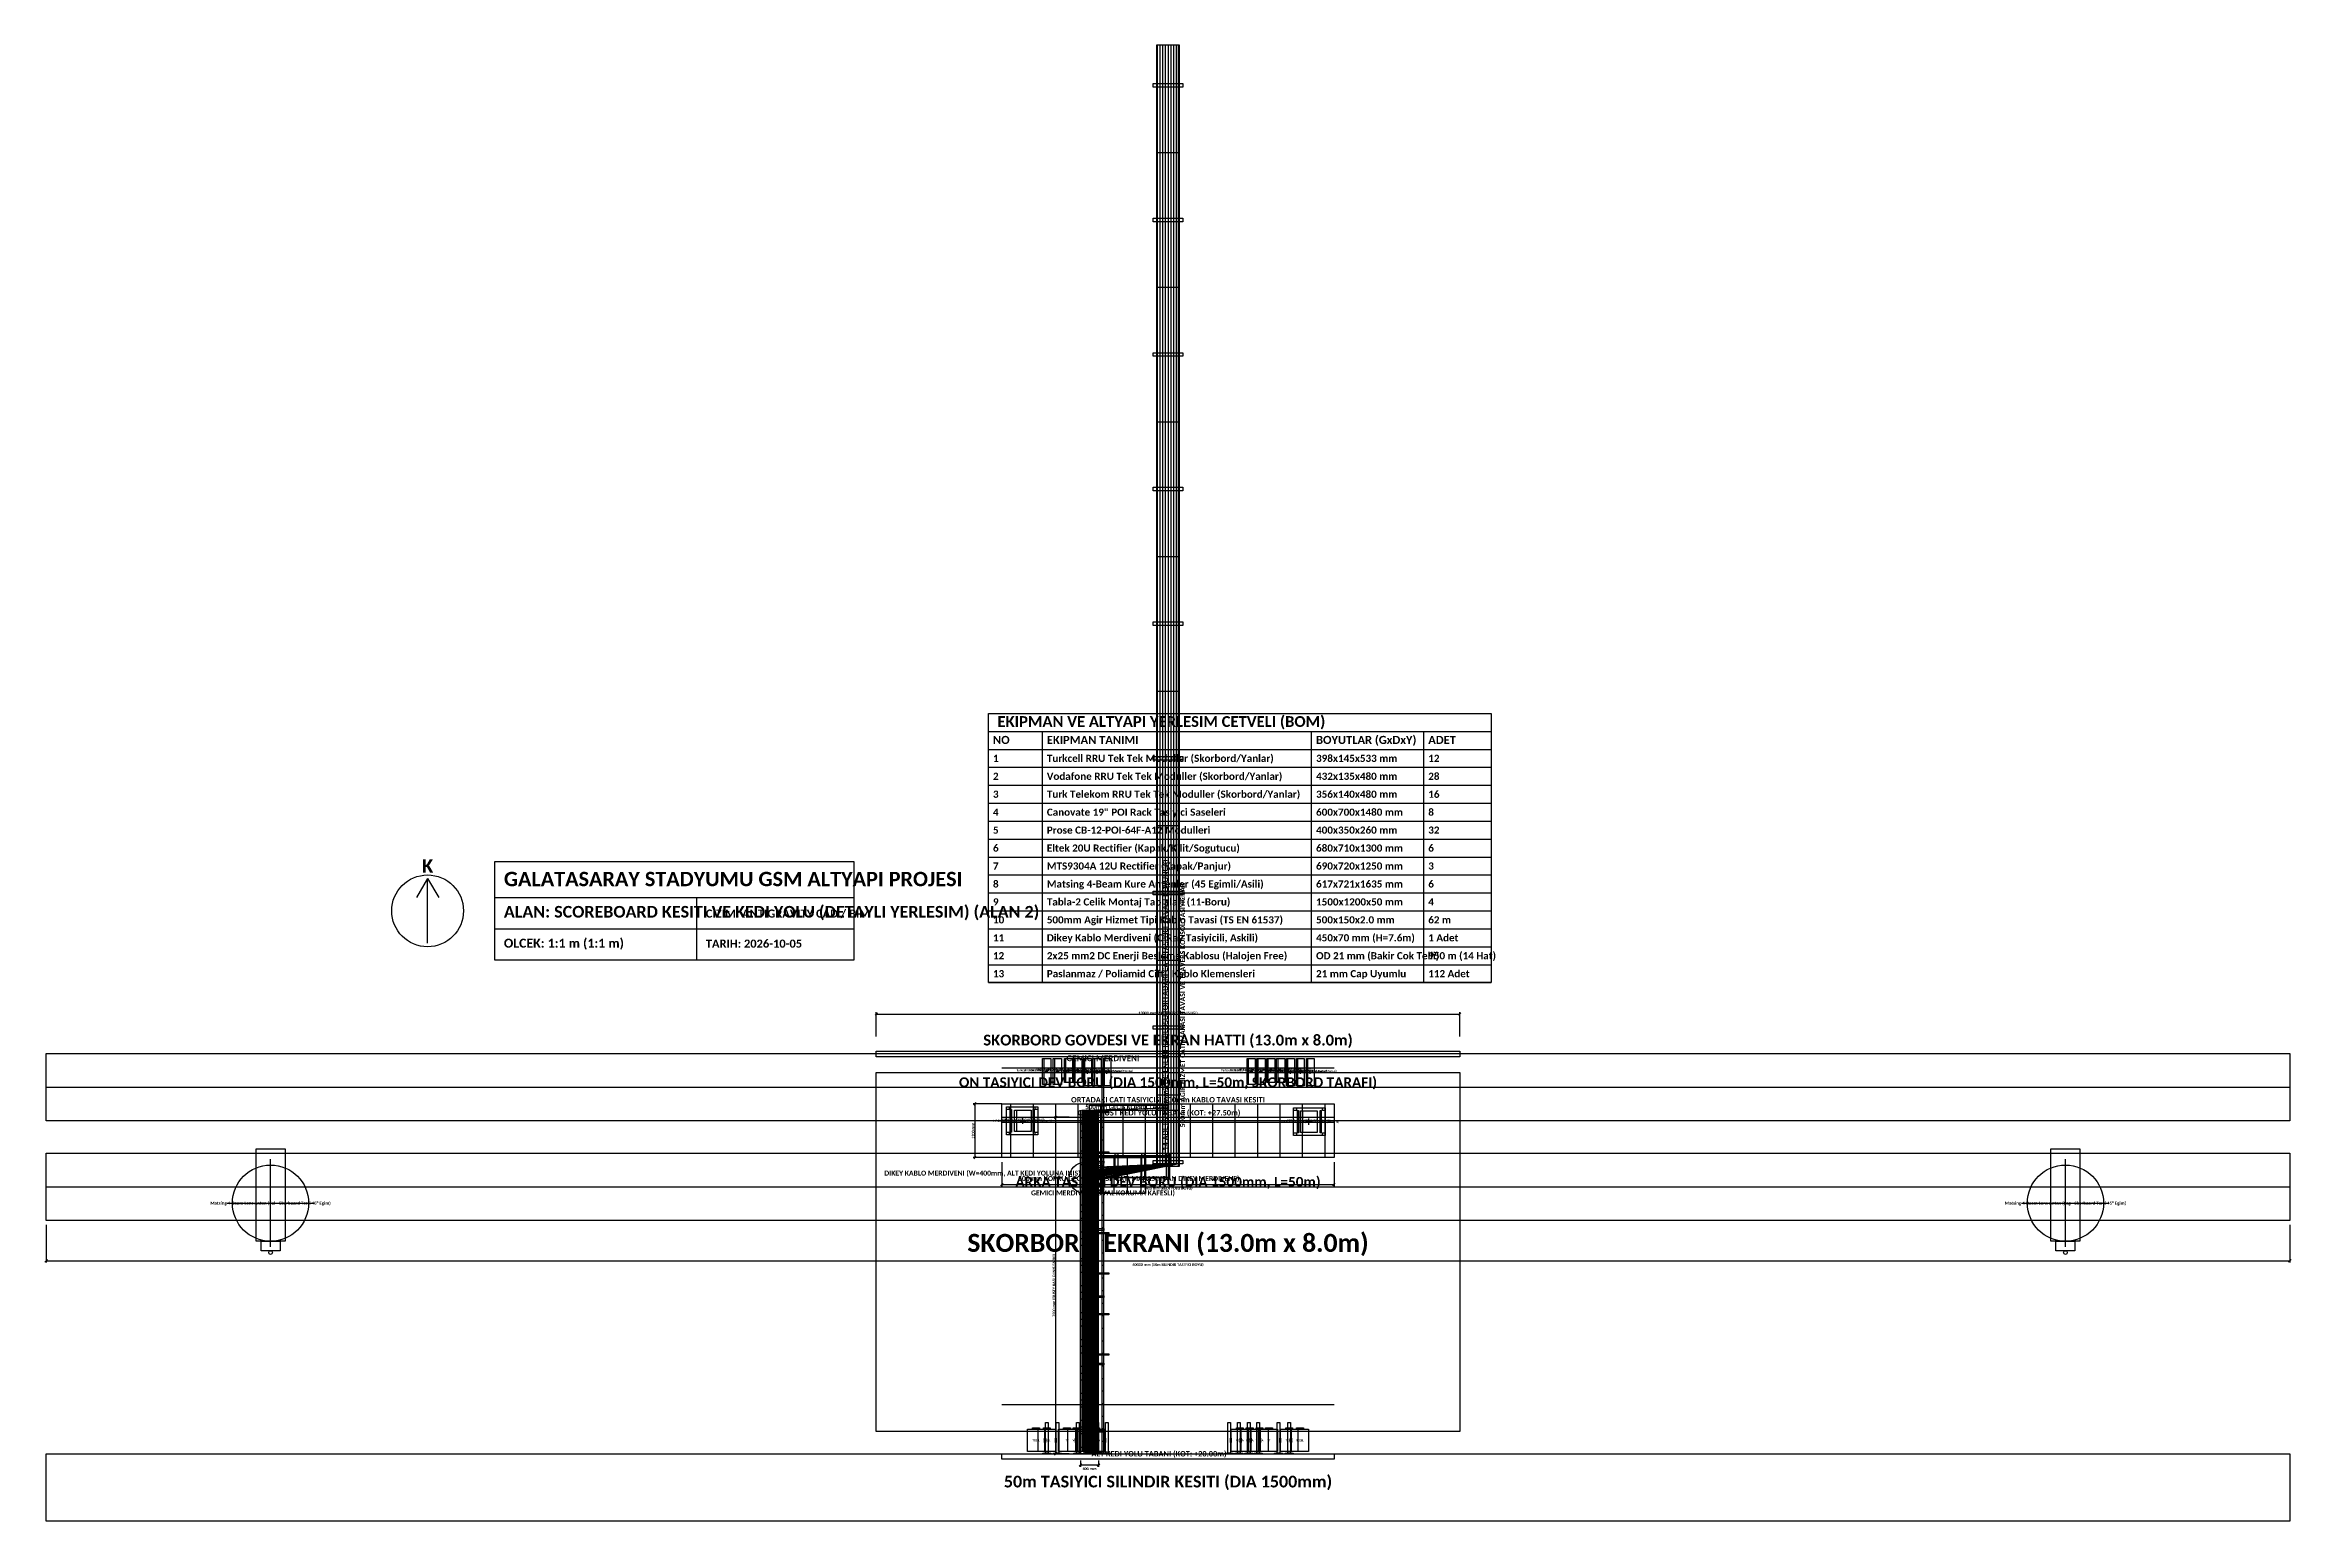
# Model space of a CAD drawing. Header units: metres. Extents: x -25 to 25, y -60.4 to 24.9.
# Drawn here: x -25 to 25, y -8 to 24.9 of the extents above; entities that cross this region are included whole.
import ezdxf
from ezdxf.enums import TextEntityAlignment as Align

# ---------------------------------------------------------------- set-up
doc = ezdxf.new("R2010")
doc.units = ezdxf.units.M
for name, color, linetype in [('CELIK_KIRIS_KOLON', 9, 'CONTINUOUS'), ('DIKEY_KABLO_MERDIVENI', 4, 'CONTINUOUS'), ('EKP_ANTEN_TASIYICI_KOL', 141, 'CONTINUOUS'), ('EKP_MATSING_ANTEN', 2, 'CONTINUOUS'), ('EKP_POI_MODULLERI', 40, 'CONTINUOUS'), ('EKP_POI_TASIYICI_SASE', 30, 'CONTINUOUS'), ('EKP_TURK_TELEKOM_RRU', 4, 'CONTINUOUS'), ('EKP_TURKCELL_RRU', 5, 'CONTINUOUS'), ('EKP_VODAFONE_RRU', 1, 'CONTINUOUS'), ('GEMICI_MERDIVENI', 2, 'CONTINUOUS'), ('KABLO_KLEMENS', 1, 'CONTINUOUS'), ('KBL_ENERJI_2X25', 5, 'CONTINUOUS'), ('KORKULUK_KAPI', 4, 'CONTINUOUS'), ('METIN_BILGI', 7, 'CONTINUOUS'), ('MONTAJ_BORULARI', 2, 'CONTINUOUS'), ('OLCULER', 1, 'CONTINUOUS'), ('TAVA_KONSOL', 9, 'CONTINUOUS'), ('TAVA_PROFILI', 6, 'CONTINUOUS'), ('ZEMIN_PLATFORM', 8, 'CONTINUOUS')]:
    doc.layers.add(name, color=color, linetype=linetype)
doc.styles.get("Standard").update_dxf_attribs({"font": 'calibrib.ttf'})

msp = doc.modelspace()

# ---------------------------------------------------------------- linework, layer by layer
at = {"layer": 'CELIK_KIRIS_KOLON'}
for points in [[(-6.5, 2.35), (-6.5, 2.475), (6.5, 2.475), (6.5, 2.35)], [(-6.5, -6), (-6.5, 2), (6.5, 2), (6.5, -6)]]:
    msp.add_lwpolyline(points, close=True, dxfattribs=at)
at = {"layer": 'DIKEY_KABLO_MERDIVENI'}
for p, q in [((-1.95, -6.5), (-1.95, 1.15)), ((-1.55, -6.5), (-1.55, 1.15)), ((-1.95, 0.85), (-1.55, 0.85)), ((-1.95, 0.55), (-1.55, 0.55)), ((-1.95, 0.25), (-1.55, 0.25)), ((-1.95, -0.05), (-1.55, -0.05)), ((-1.95, -0.35), (-1.55, -0.35)), ((-1.78, -0.1), (-1.72, -0.1)), ((-1.78, -0.15), (-1.72, -0.15)), ((-1.78, -0.25), (-1.72, -0.25)), ((-1.78, -0.35), (-1.72, -0.35)), ((-1.78, -0.45), (-1.72, -0.45)), ((-1.78, -0.5), (-1.72, -0.5)), ((-1.95, -0.65), (-1.55, -0.65)), ((-1.95, -0.95), (-1.55, -0.95)), ((-1.95, -1.25), (-1.55, -1.25)), ((-1.95, -1.55), (-1.55, -1.55)), ((-1.95, -1.85), (-1.55, -1.85)), ((-1.95, -2.15), (-1.55, -2.15)), ((-1.95, -2.45), (-1.55, -2.45)), ((-1.95, -2.75), (-1.55, -2.75)), ((-1.95, -3.05), (-1.55, -3.05)), ((-1.95, -3.35), (-1.55, -3.35)), ((-1.95, -3.65), (-1.55, -3.65)), ((-1.95, -3.95), (-1.55, -3.95)), ((-1.95, -4.25), (-1.55, -4.25)), ((-1.95, -4.55), (-1.55, -4.55)), ((-1.95, -4.85), (-1.55, -4.85)), ((-1.95, -5.15), (-1.55, -5.15)), ((-1.95, -5.45), (-1.55, -5.45)), ((-1.95, -5.75), (-1.55, -5.75)), ((-1.95, -6.05), (-1.55, -6.05)), ((-1.95, -6.35), (-1.55, -6.35))]:
    msp.add_line(p, q, dxfattribs=at)
msp.add_lwpolyline([(-1.78, -0.5), (-1.78, -0.1), (-1.72, -0.1), (-1.72, -0.5)], close=True, dxfattribs=at)
at = {"layer": 'EKP_ANTEN_TASIYICI_KOL'}
for points in [[(-20.324, -1.763), (-20.324, 0.295), (-19.676, 0.295), (-19.676, -1.763)], [(19.676, -1.763), (19.676, 0.295), (20.324, 0.295), (20.324, -1.763)]]:
    msp.add_lwpolyline(points, close=True, dxfattribs=at)
at = {"layer": 'EKP_MATSING_ANTEN'}
for p, q in [((-20, -1.89), (-20, 0.063)), ((20, -1.89), (20, 0.063)), ((-20.977, -0.914), (-19.023, -0.914)), ((19.023, -0.914), (20.977, -0.914))]:
    msp.add_line(p, q, dxfattribs=at)
for points in [[(-20.212, -1.975), (-20.212, -1.763), (-19.788, -1.763), (-19.788, -1.975)], [(19.788, -1.975), (19.788, -1.763), (20.212, -1.763), (20.212, -1.975)]]:
    msp.add_lwpolyline(points, close=True, dxfattribs=at)
for centre, radius in [((-20, -0.914), 0.849), ((20, -0.914), 0.849), ((-20, -2.015), 0.04), ((20, -2.015), 0.04)]:
    msp.add_circle(centre, radius, dxfattribs=at)
at = {"layer": 'EKP_POI_MODULLERI'}
for p, q in [((-3.366, 0.68), (-3.366, 1.16)), ((-3.366, 0.68), (-3.366, 1.16)), ((-3.366, 0.68), (-3.366, 1.16)), ((-3.366, 0.68), (-3.366, 1.16)), ((3.006, 0.662), (3.006, 1.142)), ((3.006, 0.662), (3.006, 1.142)), ((3.006, 0.662), (3.006, 1.142)), ((3.006, 0.662), (3.006, 1.142)), ((-3.303, 0.92), (-3.168, 0.92)), ((-3.303, 0.92), (-3.168, 0.92)), ((-3.303, 0.92), (-3.168, 0.92)), ((-3.303, 0.92), (-3.168, 0.92)), ((-3.235, 0.852), (-3.235, 0.987)), ((-3.235, 0.852), (-3.235, 0.987)), ((-3.235, 0.852), (-3.235, 0.987)), ((-3.235, 0.852), (-3.235, 0.987)), ((3.07, 0.902), (3.205, 0.902)), ((3.07, 0.902), (3.205, 0.902)), ((3.07, 0.902), (3.205, 0.902)), ((3.07, 0.902), (3.205, 0.902)), ((3.138, 0.835), (3.138, 0.97)), ((3.138, 0.835), (3.138, 0.97)), ((3.138, 0.835), (3.138, 0.97)), ((3.138, 0.835), (3.138, 0.97))]:
    msp.add_line(p, q, dxfattribs=at)
for points in [[(-3.423, 0.68), (-3.423, 1.16), (-3.048, 1.16), (-3.048, 0.68)], [(-3.423, 0.68), (-3.423, 1.16), (-3.048, 1.16), (-3.048, 0.68)], [(-3.423, 0.68), (-3.423, 1.16), (-3.048, 1.16), (-3.048, 0.68)], [(-3.423, 0.68), (-3.423, 1.16), (-3.048, 1.16), (-3.048, 0.68)], [(2.95, 0.662), (2.95, 1.142), (3.325, 1.142), (3.325, 0.662)], [(2.95, 0.662), (2.95, 1.142), (3.325, 1.142), (3.325, 0.662)], [(2.95, 0.662), (2.95, 1.142), (3.325, 1.142), (3.325, 0.662)], [(2.95, 0.662), (2.95, 1.142), (3.325, 1.142), (3.325, 0.662)]]:
    msp.add_lwpolyline(points, close=True, dxfattribs=at)
at = {"layer": 'EKP_POI_TASIYICI_SASE'}
for points in [[(-3.598, 0.61), (-3.598, 1.23), (-2.898, 1.23), (-2.898, 0.61)], [(-3.598, 1.17), (-3.598, 1.23), (-3.538, 1.23), (-3.538, 1.17)], [(-3.514, 0.67), (-3.514, 1.17), (-3.489, 1.17), (-3.489, 0.67)], [(-3.006, 0.67), (-3.006, 1.17), (-2.981, 1.17), (-2.981, 0.67)], [(-2.958, 1.17), (-2.958, 1.23), (-2.898, 1.23), (-2.898, 1.17)], [(2.8, 0.592), (2.8, 1.212), (3.5, 1.212), (3.5, 0.592)], [(2.8, 1.152), (2.8, 1.212), (2.86, 1.212), (2.86, 1.152)], [(2.884, 0.652), (2.884, 1.152), (2.909, 1.152), (2.909, 0.652)], [(3.391, 0.652), (3.391, 1.152), (3.416, 1.152), (3.416, 0.652)], [(3.44, 1.152), (3.44, 1.212), (3.5, 1.212), (3.5, 1.152)], [(-3.598, 0.61), (-3.598, 0.67), (-3.538, 0.67), (-3.538, 0.61)], [(-2.958, 0.61), (-2.958, 0.67), (-2.898, 0.67), (-2.898, 0.61)], [(2.8, 0.592), (2.8, 0.652), (2.86, 0.652), (2.86, 0.592)], [(3.44, 0.592), (3.44, 0.652), (3.5, 0.652), (3.5, 0.592)]]:
    msp.add_lwpolyline(points, close=True, dxfattribs=at)
at = {"layer": 'EKP_TURK_TELEKOM_RRU'}
for p, q in [((-2.276, 1.775), (-2.276, 2.31)), ((-2.255, 2.042), (-2.183, 2.042)), ((-2.219, 2.006), (-2.219, 2.079)), ((-2.069, 1.775), (-2.069, 2.31)), ((-2.048, 2.042), (-1.976, 2.042)), ((-2.012, 2.006), (-2.012, 2.079)), ((2.232, 1.775), (2.232, 2.31)), ((2.254, 2.042), (2.326, 2.042)), ((2.29, 2.006), (2.29, 2.079)), ((2.452, 1.775), (2.452, 2.31)), ((2.474, 2.042), (2.546, 2.042)), ((2.51, 2.006), (2.51, 2.079))]:
    msp.add_line(p, q, dxfattribs=at)
for points in [[(-2.309, 1.775), (-2.309, 2.31), (-2.129, 2.31), (-2.129, 1.775)], [(-2.102, 1.775), (-2.102, 2.31), (-1.922, 2.31), (-1.922, 1.775)], [(2.2, 1.775), (2.2, 2.31), (2.38, 2.31), (2.38, 1.775)], [(2.42, 1.775), (2.42, 2.31), (2.6, 2.31), (2.6, 1.775)], [(-2.44, -6.45), (-2.44, -5.95), (-2.06, -5.95), (-2.06, -6.45)], [(-2.326, -5.95), (-2.326, -5.92), (-2.174, -5.92), (-2.174, -5.95)], [(2.06, -6.45), (2.06, -5.95), (2.44, -5.95), (2.44, -6.45)], [(2.174, -5.95), (2.174, -5.92), (2.326, -5.92), (2.326, -5.95)]]:
    msp.add_lwpolyline(points, close=True, dxfattribs=at)
at = {"layer": 'EKP_TURKCELL_RRU'}
for p, q in [((-2.763, 1.733), (-2.763, 2.31)), ((-2.741, 2.021), (-2.667, 2.021)), ((-2.704, 1.984), (-2.704, 2.058)), ((-2.524, 1.733), (-2.524, 2.31)), ((-2.502, 2.021), (-2.428, 2.021)), ((-2.465, 1.984), (-2.465, 2.058)), ((1.794, 1.733), (1.794, 2.31)), ((1.817, 2.021), (1.891, 2.021)), ((1.854, 1.984), (1.854, 2.058)), ((2.012, 1.733), (2.012, 2.31)), ((2.035, 2.021), (2.109, 2.021)), ((2.072, 1.984), (2.072, 2.058))]:
    msp.add_line(p, q, dxfattribs=at)
for points in [[(-2.796, 1.733), (-2.796, 2.31), (-2.611, 2.31), (-2.611, 1.733)], [(-2.557, 1.733), (-2.557, 2.31), (-2.372, 2.31), (-2.372, 1.733)], [(1.761, 1.733), (1.761, 2.31), (1.946, 2.31), (1.946, 1.733)], [(1.979, 1.733), (1.979, 2.31), (2.164, 2.31), (2.164, 1.733)], [(-3.13, -6.45), (-3.13, -5.95), (-2.75, -5.95), (-2.75, -6.45)], [(-3.016, -5.95), (-3.016, -5.92), (-2.864, -5.92), (-2.864, -5.95)], [(-2.89, -6.45), (-2.89, -5.95), (-2.51, -5.95), (-2.51, -6.45)], [(-2.776, -5.95), (-2.776, -5.92), (-2.624, -5.92), (-2.624, -5.95)], [(2.51, -6.45), (2.51, -5.95), (2.89, -5.95), (2.89, -6.45)], [(2.624, -5.95), (2.624, -5.92), (2.776, -5.92), (2.776, -5.95)], [(2.75, -6.45), (2.75, -5.95), (3.13, -5.95), (3.13, -6.45)], [(2.864, -5.95), (2.864, -5.92), (3.016, -5.92), (3.016, -5.95)]]:
    msp.add_lwpolyline(points, close=True, dxfattribs=at)
at = {"layer": 'EKP_VODAFONE_RRU'}
for p, q in [((-1.851, 1.699), (-1.851, 2.31)), ((-1.83, 2.004), (-1.76, 2.004)), ((-1.795, 1.969), (-1.795, 2.039)), ((-1.634, 1.699), (-1.634, 2.31)), ((-1.613, 2.004), (-1.543, 2.004)), ((-1.578, 1.969), (-1.578, 2.039)), ((-1.416, 1.699), (-1.416, 2.31)), ((-1.395, 2.004), (-1.325, 2.004)), ((-1.36, 1.969), (-1.36, 2.039)), ((2.674, 1.699), (2.674, 2.31)), ((2.695, 2.004), (2.765, 2.004)), ((2.73, 1.969), (2.73, 2.039)), ((2.894, 1.699), (2.894, 2.31)), ((2.915, 2.004), (2.985, 2.004)), ((2.95, 1.969), (2.95, 2.039)), ((3.114, 1.699), (3.114, 2.31)), ((3.135, 2.004), (3.205, 2.004)), ((3.17, 1.969), (3.17, 2.039))]:
    msp.add_line(p, q, dxfattribs=at)
for points in [[(-1.883, 1.699), (-1.883, 2.31), (-1.708, 2.31), (-1.708, 1.699)], [(-1.665, 1.699), (-1.665, 2.31), (-1.49, 2.31), (-1.49, 1.699)], [(-1.447, 1.699), (-1.447, 2.31), (-1.273, 2.31), (-1.273, 1.699)], [(2.642, 1.699), (2.642, 2.31), (2.817, 2.31), (2.817, 1.699)], [(2.863, 1.699), (2.863, 2.31), (3.037, 2.31), (3.037, 1.699)], [(3.083, 1.699), (3.083, 2.31), (3.257, 2.31), (3.257, 1.699)], [(-2.23, -6.45), (-2.23, -5.95), (-1.85, -5.95), (-1.85, -6.45)], [(-2.116, -5.95), (-2.116, -5.92), (-1.964, -5.92), (-1.964, -5.95)], [(-2.01, -6.45), (-2.01, -5.95), (-1.63, -5.95), (-1.63, -6.45)], [(-1.896, -5.95), (-1.896, -5.92), (-1.744, -5.92), (-1.744, -5.95)], [(-1.79, -6.45), (-1.79, -5.95), (-1.41, -5.95), (-1.41, -6.45)], [(-1.676, -5.95), (-1.676, -5.92), (-1.524, -5.92), (-1.524, -5.95)], [(1.41, -6.45), (1.41, -5.95), (1.79, -5.95), (1.79, -6.45)], [(1.524, -5.95), (1.524, -5.92), (1.676, -5.92), (1.676, -5.95)], [(1.63, -6.45), (1.63, -5.95), (2.01, -5.95), (2.01, -6.45)], [(1.744, -5.95), (1.744, -5.92), (1.896, -5.92), (1.896, -5.95)], [(1.85, -6.45), (1.85, -5.95), (2.23, -5.95), (2.23, -6.45)], [(1.964, -5.95), (1.964, -5.92), (2.116, -5.92), (2.116, -5.95)]]:
    msp.add_lwpolyline(points, close=True, dxfattribs=at)
at = {"layer": 'GEMICI_MERDIVENI'}
for p, q in [((-1.47, -6.5), (-1.47, 2.1)), ((-1.43, -6.5), (-1.43, 2.1)), ((-1.47, 0.78), (-1.43, 0.78)), ((-1.45, -0.1), (-1.85, 0)), ((-1.47, 0.5), (-1.43, 0.5)), ((-1.47, 0.22), (-1.43, 0.22)), ((-1.47, -0.06), (-1.43, -0.06)), ((-1.47, -0.34), (-1.43, -0.34)), ((-1.45, -0.6), (-1.45, -0.1)), ((-1.45, -0.6), (-1.85, -0.7)), ((-1.47, -0.62), (-1.43, -0.62)), ((-1.47, -0.9), (-1.43, -0.9)), ((-1.47, -1.18), (-1.43, -1.18)), ((-1.47, -1.46), (-1.43, -1.46)), ((-1.47, -1.74), (-1.43, -1.74)), ((-1.47, -2.02), (-1.43, -2.02)), ((-1.47, -2.3), (-1.43, -2.3)), ((-1.47, -2.58), (-1.43, -2.58)), ((-1.47, -2.86), (-1.43, -2.86)), ((-1.47, -3.14), (-1.43, -3.14)), ((-1.47, -3.42), (-1.43, -3.42)), ((-1.47, -3.7), (-1.43, -3.7)), ((-1.47, -3.98), (-1.43, -3.98)), ((-1.47, -4.26), (-1.43, -4.26)), ((-1.47, -4.54), (-1.43, -4.54)), ((-1.47, -4.82), (-1.43, -4.82)), ((-1.47, -5.1), (-1.43, -5.1)), ((-1.47, -5.38), (-1.43, -5.38)), ((-1.47, -5.66), (-1.43, -5.66)), ((-1.47, -5.94), (-1.43, -5.94)), ((-1.47, -6.22), (-1.43, -6.22))]:
    msp.add_line(p, q, dxfattribs=at)
for points in [[(-1.58, 2), (-1.58, 2.03), (-1.32, 2.03), (-1.32, 2)], [(-1.58, 1.1), (-1.58, 1.13), (-1.32, 1.13), (-1.32, 1.1)], [(-1.58, 0.2), (-1.58, 0.23), (-1.32, 0.23), (-1.32, 0.2)], [(-1.58, -0.7), (-1.58, -0.67), (-1.32, -0.67), (-1.32, -0.7)], [(-1.58, -1.6), (-1.58, -1.57), (-1.32, -1.57), (-1.32, -1.6)], [(-1.58, -2.5), (-1.58, -2.47), (-1.32, -2.47), (-1.32, -2.5)], [(-1.58, -3.4), (-1.58, -3.37), (-1.32, -3.37), (-1.32, -3.4)], [(-1.58, -4.3), (-1.58, -4.27), (-1.32, -4.27), (-1.32, -4.3)]]:
    msp.add_lwpolyline(points, close=True, dxfattribs=at)
for centre, radius in [((-1.85, -0.35), 0.35), ((-1.45, -0.1), 0.022), ((-1.45, -0.6), 0.022)]:
    msp.add_circle(centre, radius, dxfattribs=at)
at = {"layer": 'KABLO_KLEMENS'}
for p, q in [((-0.22, 22.5), (0.22, 22.5)), ((-0.22, 19.5), (0.22, 19.5)), ((-0.22, 16.5), (0.22, 16.5)), ((-0.22, 13.5), (0.22, 13.5)), ((-0.22, 10.5), (0.22, 10.5)), ((-0.22, 7.5), (0.22, 7.5)), ((-0.22, 4.5), (0.22, 4.5)), ((-0.22, 1.5), (0.22, 1.5)), ((-1.935, 0.7), (-1.565, 0.7)), ((-1.935, 0.1), (-1.565, 0.1)), ((-1.935, -0.5), (-1.565, -0.5)), ((-1.935, -1.1), (-1.565, -1.1)), ((-1.935, -1.7), (-1.565, -1.7)), ((-1.935, -2.3), (-1.565, -2.3)), ((-1.935, -2.9), (-1.565, -2.9)), ((-1.935, -3.5), (-1.565, -3.5)), ((-1.935, -4.1), (-1.565, -4.1)), ((-1.935, -4.7), (-1.565, -4.7)), ((-1.935, -5.3), (-1.565, -5.3)), ((-1.935, -5.9), (-1.565, -5.9))]:
    msp.add_line(p, q, dxfattribs=at)
at = {"layer": 'KBL_ENERJI_2X25'}
for p, q in [((-0.18, 24.9), (-0.18, -0.05)), ((-0.18, 24.9), (-0.18, -0.05)), ((-0.12, 24.9), (-0.12, -0.05)), ((-0.12, 24.9), (-0.12, -0.05)), ((-0.06, 24.9), (-0.06, -0.05)), ((-0.06, 24.9), (-0.06, -0.05)), ((0, 24.9), (0, -0.05)), ((0, 24.9), (0, -0.05)), ((0.06, 24.9), (0.06, -0.05)), ((0.06, 24.9), (0.06, -0.05)), ((0.12, 24.9), (0.12, -0.05)), ((0.12, 24.9), (0.12, -0.05)), ((0.18, 24.9), (0.18, -0.05)), ((0.18, 24.9), (0.18, -0.05)), ((0, 1.2), (-1.92, 1.15)), ((-1.92, 1.15), (-1.92, -6.44)), ((0, 1.2), (-1.894, 1.15)), ((-1.894, 1.15), (-1.894, -6.44)), ((0, 1.2), (-1.868, 1.15)), ((-1.868, 1.15), (-1.868, -6.44)), ((0, 1.2), (-1.842, 1.15)), ((-1.842, 1.15), (-1.842, -6.44)), ((0, 1.2), (-1.816, 1.15)), ((-1.816, 1.15), (-1.816, -6.44)), ((0, 1.2), (-1.79, 1.15)), ((-1.79, 1.15), (-1.79, -6.44)), ((0, 1.2), (-1.764, 1.15)), ((-1.764, 1.15), (-1.764, -6.44)), ((0, 1.2), (-1.738, 1.15)), ((-1.738, 1.15), (-1.738, -6.44)), ((0, 1.2), (-1.712, 1.15)), ((-1.712, 1.15), (-1.712, -6.44)), ((0, 1.2), (-1.686, 1.15)), ((-1.686, 1.15), (-1.686, -6.44)), ((0, 1.2), (-1.66, 1.15)), ((-1.66, 1.15), (-1.66, -6.44)), ((0, 1.2), (-1.634, 1.15)), ((-1.634, 1.15), (-1.634, -6.44)), ((0, 1.2), (-1.608, 1.15)), ((-1.608, 1.15), (-1.608, -6.44)), ((0, 1.2), (-1.582, 1.15)), ((-1.582, 1.15), (-1.582, -6.44)), ((-0.18, -0.05), (-1.7, -0.12)), ((-0.12, -0.05), (-1.7, -0.144)), ((-0.06, -0.05), (-1.7, -0.168)), ((0, -0.05), (-1.7, -0.192)), ((0.06, -0.05), (-1.7, -0.216)), ((0.12, -0.05), (-1.7, -0.24)), ((0.18, -0.05), (-1.7, -0.264)), ((-0.18, -0.05), (-1.7, -0.288)), ((-0.12, -0.05), (-1.7, -0.312)), ((-0.06, -0.05), (-1.7, -0.336)), ((0, -0.05), (-1.7, -0.36)), ((0.06, -0.05), (-1.7, -0.384)), ((0.12, -0.05), (-1.7, -0.408)), ((0.18, -0.05), (-1.7, -0.432)), ((-1.92, -6.44), (-1.74, -6.49)), ((-1.894, -6.44), (-1.714, -6.49)), ((-1.868, -6.44), (-1.688, -6.49)), ((-1.842, -6.44), (-1.662, -6.49)), ((-1.816, -6.44), (-1.636, -6.49)), ((-1.79, -6.44), (-1.61, -6.49)), ((-1.764, -6.44), (-1.584, -6.49)), ((-1.738, -6.44), (-1.558, -6.49)), ((-1.712, -6.44), (-1.532, -6.49)), ((-1.686, -6.44), (-1.506, -6.49)), ((-1.66, -6.44), (-1.48, -6.49)), ((-1.634, -6.44), (-1.454, -6.49)), ((-1.608, -6.44), (-1.428, -6.49)), ((-1.582, -6.44), (-1.402, -6.49))]:
    msp.add_line(p, q, dxfattribs=at)
at = {"layer": 'KORKULUK_KAPI'}
for p, q in [((-3.7, 2.1), (3.7, 2.1)), ((-3.7, -5.4), (3.7, -5.4))]:
    msp.add_line(p, q, dxfattribs=at)
at = {"layer": 'METIN_BILGI'}
for p, q in [((-4, 9.6), (7.2, 9.6)), ((-2.8, 4), (-2.8, 9.6)), ((3.2, 4), (3.2, 9.6)), ((5.7, 4), (5.7, 9.6)), ((-4, 9.2), (7.2, 9.2)), ((-4, 8.8), (7.2, 8.8)), ((-4, 8.4), (7.2, 8.4)), ((-4, 8), (7.2, 8)), ((-4, 7.6), (7.2, 7.6)), ((-4, 7.2), (7.2, 7.2)), ((-4, 6.8), (7.2, 6.8)), ((-16.5, 6.32), (-16.75, 5.9)), ((-16.5, 4.88), (-16.5, 6.32)), ((-16.5, 6.32), (-16.25, 5.9)), ((-4, 6.4), (7.2, 6.4)), ((-15, 5.9), (-7, 5.9)), ((-10.5, 4.5), (-10.5, 5.9)), ((-4, 6), (7.2, 6)), ((-4, 5.6), (7.2, 5.6)), ((-15, 5.2), (-7, 5.2)), ((-4, 5.2), (7.2, 5.2)), ((-4, 4.8), (7.2, 4.8)), ((-4, 4.4), (7.2, 4.4)), ((-4, 4), (7.2, 4))]:
    msp.add_line(p, q, dxfattribs=at)
for points in [[(-4, 4), (-4, 10), (7.2, 10), (7.2, 4)], [(-15, 4.5), (-15, 6.7), (-7, 6.7), (-7, 4.5)]]:
    msp.add_lwpolyline(points, close=True, dxfattribs=at)
msp.add_circle((-16.5, 5.6), 0.8, dxfattribs=at)
at = {"layer": 'MONTAJ_BORULARI'}
for p, q in [((-25, 1.67), (25, 1.67)), ((-25, -0.55), (25, -0.55))]:
    msp.add_line(p, q, dxfattribs=at)
for points in [[(-25, 0.92), (-25, 2.42), (25, 2.42), (25, 0.92)], [(-25, -1.3), (-25, 0.2), (25, 0.2), (25, -1.3)], [(-2.73, -6.485), (-2.73, -5.8), (-2.67, -5.8), (-2.67, -6.485)], [(-2.49, -6.485), (-2.49, -5.8), (-2.43, -5.8), (-2.43, -6.485)], [(-2.04, -6.485), (-2.04, -5.8), (-1.98, -5.8), (-1.98, -6.485)], [(-1.83, -6.485), (-1.83, -5.8), (-1.77, -5.8), (-1.77, -6.485)], [(-1.61, -6.485), (-1.61, -5.8), (-1.55, -5.8), (-1.55, -6.485)], [(-1.39, -6.485), (-1.39, -5.8), (-1.33, -5.8), (-1.33, -6.485)], [(1.33, -6.485), (1.33, -5.8), (1.39, -5.8), (1.39, -6.485)], [(1.55, -6.485), (1.55, -5.8), (1.61, -5.8), (1.61, -6.485)], [(1.77, -6.485), (1.77, -5.8), (1.83, -5.8), (1.83, -6.485)], [(1.98, -6.485), (1.98, -5.8), (2.04, -5.8), (2.04, -6.485)], [(2.43, -6.485), (2.43, -5.8), (2.49, -5.8), (2.49, -6.485)], [(2.67, -6.485), (2.67, -5.8), (2.73, -5.8), (2.73, -6.485)], [(-25, -8), (-25, -6.5), (25, -6.5), (25, -8)], [(-2.79, -6.5), (-2.79, -6.485), (-2.61, -6.485), (-2.61, -6.5)], [(-2.75, -6.25), (-2.75, -6.15), (-2.73, -6.15), (-2.73, -6.25)], [(-2.55, -6.5), (-2.55, -6.485), (-2.37, -6.485), (-2.37, -6.5)], [(-2.51, -6.25), (-2.51, -6.15), (-2.49, -6.15), (-2.49, -6.25)], [(-2.1, -6.5), (-2.1, -6.485), (-1.92, -6.485), (-1.92, -6.5)], [(-2.06, -6.25), (-2.06, -6.15), (-2.04, -6.15), (-2.04, -6.25)], [(-1.89, -6.5), (-1.89, -6.485), (-1.71, -6.485), (-1.71, -6.5)], [(-1.85, -6.25), (-1.85, -6.15), (-1.83, -6.15), (-1.83, -6.25)], [(-1.67, -6.5), (-1.67, -6.485), (-1.49, -6.485), (-1.49, -6.5)], [(-1.63, -6.25), (-1.63, -6.15), (-1.61, -6.15), (-1.61, -6.25)], [(-1.45, -6.5), (-1.45, -6.485), (-1.27, -6.485), (-1.27, -6.5)], [(-1.41, -6.25), (-1.41, -6.15), (-1.39, -6.15), (-1.39, -6.25)], [(1.27, -6.5), (1.27, -6.485), (1.45, -6.485), (1.45, -6.5)], [(1.39, -6.25), (1.39, -6.15), (1.41, -6.15), (1.41, -6.25)], [(1.49, -6.5), (1.49, -6.485), (1.67, -6.485), (1.67, -6.5)], [(1.61, -6.25), (1.61, -6.15), (1.63, -6.15), (1.63, -6.25)], [(1.71, -6.5), (1.71, -6.485), (1.89, -6.485), (1.89, -6.5)], [(1.83, -6.25), (1.83, -6.15), (1.85, -6.15), (1.85, -6.25)], [(1.92, -6.5), (1.92, -6.485), (2.1, -6.485), (2.1, -6.5)], [(2.04, -6.25), (2.04, -6.15), (2.06, -6.15), (2.06, -6.25)], [(2.37, -6.5), (2.37, -6.485), (2.55, -6.485), (2.55, -6.5)], [(2.49, -6.25), (2.49, -6.15), (2.51, -6.15), (2.51, -6.25)], [(2.61, -6.5), (2.61, -6.485), (2.79, -6.485), (2.79, -6.5)], [(2.73, -6.25), (2.73, -6.15), (2.75, -6.15), (2.75, -6.25)]]:
    msp.add_lwpolyline(points, close=True, dxfattribs=at)
at = {"layer": 'OLCULER'}
for p, q in [((-6.528, 3.272), (-6.472, 3.328)), ((-6.5, 2.8), (-6.5, 3.34)), ((-6.5, 3.3), (6.5, 3.3)), ((6.472, 3.272), (6.528, 3.328)), ((6.5, 2.8), (6.5, 3.34)), ((-3.7, 1.3), (-4.34, 1.3)), ((-4.328, 1.272), (-4.272, 1.328)), ((-4.3, 0.1), (-4.3, 1.3)), ((-2.528, 0.972), (-2.472, 1.028)), ((-2.2, 1), (-2.54, 1)), ((-2.5, -6.5), (-2.5, 1)), ((-3.7, 0.1), (-4.34, 0.1)), ((-4.328, 0.072), (-4.272, 0.128)), ((-3.7, 0), (-3.7, -0.54)), ((3.7, 0), (3.7, -0.54)), ((-3.728, -0.528), (-3.672, -0.472)), ((-3.7, -0.5), (3.7, -0.5)), ((3.672, -0.528), (3.728, -0.472)), ((-25, -1.4), (-25, -2.24)), ((25, -1.4), (25, -2.24)), ((-25.028, -2.228), (-24.972, -2.172)), ((-25, -2.2), (25, -2.2)), ((24.972, -2.228), (25.028, -2.172)), ((-2.2, -6.5), (-2.54, -6.5)), ((-2.528, -6.528), (-2.472, -6.472)), ((-1.978, -6.778), (-1.922, -6.722)), ((-1.95, -6.65), (-1.95, -6.79)), ((-1.95, -6.75), (-1.55, -6.75)), ((-1.578, -6.778), (-1.522, -6.722)), ((-1.55, -6.65), (-1.55, -6.79))]:
    msp.add_line(p, q, dxfattribs=at)
at = {"layer": 'TAVA_KONSOL'}
for points in [[(-0.33, 23.96), (-0.33, 24.04), (0.33, 24.04), (0.33, 23.96)], [(-0.33, 20.96), (-0.33, 21.04), (0.33, 21.04), (0.33, 20.96)], [(-0.33, 17.96), (-0.33, 18.04), (0.33, 18.04), (0.33, 17.96)], [(-0.33, 14.96), (-0.33, 15.04), (0.33, 15.04), (0.33, 14.96)], [(-0.33, 11.96), (-0.33, 12.04), (0.33, 12.04), (0.33, 11.96)], [(-0.33, 8.96), (-0.33, 9.04), (0.33, 9.04), (0.33, 8.96)], [(-0.33, 5.96), (-0.33, 6.04), (0.33, 6.04), (0.33, 5.96)], [(-0.33, 2.96), (-0.33, 3.04), (0.33, 3.04), (0.33, 2.96)], [(-1.78, -0.39), (-1.78, 0.19), (-1.72, 0.19), (-1.72, -0.39)], [(-1.55, -0.02), (-1.55, 0.02), (-1.43, 0.02), (-1.43, -0.02)], [(-1.18, -0.39), (-1.18, 0.19), (-1.12, 0.19), (-1.12, -0.39)], [(-0.58, -0.39), (-0.58, 0.19), (-0.52, 0.19), (-0.52, -0.39)], [(-0.33, -0.04), (-0.33, 0.04), (0.33, 0.04), (0.33, -0.04)], [(-0.03, -0.39), (-0.03, 0.19), (0.03, 0.19), (0.03, -0.39)], [(-1.72, -0.32), (-1.72, -0.28), (-1.6, -0.28), (-1.6, -0.32)], [(-1.55, -1.52), (-1.55, -1.48), (-1.43, -1.48), (-1.43, -1.52)], [(-1.55, -3.02), (-1.55, -2.98), (-1.43, -2.98), (-1.43, -3.02)], [(-1.55, -4.52), (-1.55, -4.48), (-1.43, -4.48), (-1.43, -4.52)], [(-1.55, -6.02), (-1.55, -5.98), (-1.43, -5.98), (-1.43, -6.02)]]:
    msp.add_lwpolyline(points, close=True, dxfattribs=at)
at = {"layer": 'TAVA_PROFILI'}
for p, q in [((-0.235, -0.1), (-0.235, 24.9)), ((0.235, -0.1), (0.235, 24.9)), ((-1.75, 0.135), (0, 0.135)), ((-1.75, -0.335), (0, -0.335))]:
    msp.add_line(p, q, dxfattribs=at)
for points in [[(-0.25, -0.1), (-0.25, 24.9), (0.25, 24.9), (0.25, -0.1)], [(-1.75, 1.15), (-1.75, 1.27), (0, 1.27), (0, 1.15)], [(-0.25, 1.15), (-0.25, 1.3), (0.25, 1.3), (0.25, 1.15)], [(-1.75, -0.35), (-1.75, 0.15), (0, 0.15), (0, -0.35)]]:
    msp.add_lwpolyline(points, close=True, dxfattribs=at)
at = {"layer": 'ZEMIN_PLATFORM'}
for p, q in [((-3.5, 0.1), (-3.5, 1.3)), ((-3, 0.1), (-3, 1.3)), ((-2.5, 0.1), (-2.5, 1.3)), ((-2, 0.1), (-2, 1.3)), ((-1.5, 0.1), (-1.5, 1.3)), ((-1, 0.1), (-1, 1.3)), ((-0.5, 0.1), (-0.5, 1.3)), ((0, 0.1), (0, 1.3)), ((0.5, 0.1), (0.5, 1.3)), ((1, 0.1), (1, 1.3)), ((1.5, 0.1), (1.5, 1.3)), ((2, 0.1), (2, 1.3)), ((2.5, 0.1), (2.5, 1.3)), ((3, 0.1), (3, 1.3)), ((3.5, 0.1), (3.5, 1.3)), ((-1.5, -0.7), (-1.5, 0.1)), ((-1.2, -0.7), (-1.2, 0.1)), ((-0.9, -0.7), (-0.9, 0.1)), ((-0.6, -0.7), (-0.6, 0.1))]:
    msp.add_line(p, q, dxfattribs=at)
for points in [[(-3.7, 0.1), (-3.7, 1.3), (3.7, 1.3), (3.7, 0.1)], [(-3.7, 0.88), (-3.7, 1), (3.7, 1), (3.7, 0.88)], [(-1.6, -0.7), (-1.6, 0.1), (-0.5, 0.1), (-0.5, -0.7)], [(-3.7, -6.62), (-3.7, -6.5), (3.7, -6.5), (3.7, -6.62)]]:
    msp.add_lwpolyline(points, close=True, dxfattribs=at)

# ---------------------------------------------------------------- texts
at = {"layer": 'CELIK_KIRIS_KOLON'}
for s, height, p in [('SKORBORD GOVDESI VE EKRAN HATTI (13.0m x 8.0m)', 0.24, (0, 2.6)), ('SKORBORD EKRANI (13.0m x 8.0m)', 0.4, (0, -2))]:
    msp.add_text(s, height=height, dxfattribs=at).set_placement(p, align=Align.CENTER)
at = {"layer": 'DIKEY_KABLO_MERDIVENI'}
msp.add_text('DIKEY KABLO MERDIVENI (W=400mm, ALT KEDI YOLUNA INIS)', height=0.11, dxfattribs=at).set_placement((-1.95, -0.3), align=Align.RIGHT)
at = {"layer": 'EKP_MATSING_ANTEN'}
for s, p in [('Matsing 4-Beam Lens Anten (Sol - Skorboard Tersi 45° Egim)', (-20, -0.914)), ('Matsing 4-Beam Lens Anten (Sag - Skorboard Tersi 45° Egim)', (20, -0.914))]:
    msp.add_text(s, height=0.07, dxfattribs=at).set_placement(p, align=Align.MIDDLE_CENTER)
at = {"layer": 'EKP_POI_MODULLERI'}
for s, p in [('POI Modul 1 (CB-12-POI-64F-A12)', (-3.235, 0.947)), ('POI Modul 2 (CB-12-POI-64F-A12)', (-3.235, 0.947)), ('POI Modul 3 (CB-12-POI-64F-A12)', (-3.235, 0.947)), ('POI Modul 4 (CB-12-POI-64F-A12)', (-3.235, 0.947)), ('POI Modul 1 (CB-12-POI-64F-A12)', (3.138, 0.929)), ('POI Modul 2 (CB-12-POI-64F-A12)', (3.138, 0.929)), ('POI Modul 3 (CB-12-POI-64F-A12)', (3.138, 0.929)), ('POI Modul 4 (CB-12-POI-64F-A12)', (3.138, 0.929))]:
    msp.add_text(s, height=0.045, dxfattribs=at).set_placement(p, align=Align.MIDDLE_CENTER)
at = {"layer": 'EKP_POI_TASIYICI_SASE'}
for p in [(-3.248, 0.92), (3.15, 0.902)]:
    msp.add_text('4 POI Rack Blok (4x POI Dolu) (Alan 4)', height=0.055, dxfattribs=at).set_placement(p, align=Align.MIDDLE_CENTER)
at = {"layer": 'EKP_TURK_TELEKOM_RRU'}
for s, p in [('Turk Telekom NR RRU 5818W (Kisa Kenar Montaj)', (-2.219, 2.069)), ('Turk Telekom NR RRU 5818W (Kisa Kenar Montaj)', (-2.012, 2.069)), ('Turk Telekom NR RRU 5818W (Kisa Kenar Montaj)', (2.29, 2.069)), ('Turk Telekom NR RRU 5818W (Kisa Kenar Montaj)', (2.51, 2.069)), ('TT', (-2.25, -6.2)), ('TT', (2.25, -6.2))]:
    msp.add_text(s, height=0.045, dxfattribs=at).set_placement(p, align=Align.MIDDLE_CENTER)
at = {"layer": 'EKP_TURKCELL_RRU'}
for s, p in [('Turkcell LTE RRU4485 - 4G (Kisa Kenar Montaj)', (-2.704, 2.048)), ('Turkcell LTE RRU4485 - 4G (Kisa Kenar Montaj)', (-2.465, 2.048)), ('Turkcell LTE RRU4485 - 4G (Kisa Kenar Montaj)', (1.854, 2.048)), ('Turkcell LTE RRU4485 - 4G (Kisa Kenar Montaj)', (2.072, 2.048)), ('TCELL', (-2.94, -6.2)), ('TCELL', (-2.7, -6.2)), ('TCELL', (2.7, -6.2)), ('TCELL', (2.94, -6.2))]:
    msp.add_text(s, height=0.045, dxfattribs=at).set_placement(p, align=Align.MIDDLE_CENTER)
at = {"layer": 'EKP_VODAFONE_RRU'}
for s, p in [('Vodafone RRU5526t (Kisa Kenar Montaj)', (-1.795, 2.031)), ('Vodafone RRU5526t (Kisa Kenar Montaj)', (-1.578, 2.031)), ('Vodafone RRU5526t (Kisa Kenar Montaj)', (-1.36, 2.031)), ('Vodafone RRU5526t (Kisa Kenar Montaj)', (2.73, 2.031)), ('Vodafone RRU5526t (Kisa Kenar Montaj)', (2.95, 2.031)), ('Vodafone RRU5526t (Kisa Kenar Montaj)', (3.17, 2.031)), ('VODA', (-2.04, -6.2)), ('VODA', (-1.82, -6.2)), ('VODA', (-1.6, -6.2)), ('VODA', (1.6, -6.2)), ('VODA', (1.82, -6.2)), ('VODA', (2.04, -6.2))]:
    msp.add_text(s, height=0.045, dxfattribs=at).set_placement(p, align=Align.MIDDLE_CENTER)
at = {"layer": 'GEMICI_MERDIVENI'}
for s, height, p in [('GEMICI MERDIVENI', 0.13, (-1.45, 2.25)), ('GEMICI MERDIVENI (OVAL KORUMA KAFESLI)', 0.11, (-1.45, -0.74))]:
    msp.add_text(s, height=height, dxfattribs=at).set_placement(p, align=Align.CENTER)
at = {"layer": 'KBL_ENERJI_2X25'}
msp.add_text('14 ADET 2x25mm2 DC ENERJI KABLOSU (ORTADAKI CATI TASIYICI TAVASI BOYUNCA)', height=0.12, rotation=90, dxfattribs=at).set_placement((0, 3.5), align=Align.CENTER)
at = {"layer": 'METIN_BILGI'}
for s, height, p in [('EKIPMAN VE ALTYAPI YERLESIM CETVELI (BOM)', 0.24, (-3.8, 9.7)), ('BOYUTLAR (GxDxY)', 0.18, (3.3, 9.32)), ('NO', 0.18, (-3.9, 9.32)), ('1', 0.16, (-3.9, 8.92)), ('Turkcell RRU Tek Tek Moduller (Skorbord/Yanlar)', 0.16, (-2.7, 8.92)), ('EKIPMAN TANIMI', 0.18, (-2.7, 9.32)), ('398x145x533 mm', 0.16, (3.3, 8.92)), ('ADET', 0.18, (5.8, 9.32)), ('12', 0.16, (5.8, 8.92)), ('2', 0.16, (-3.9, 8.52)), ('Vodafone RRU Tek Tek Moduller (Skorbord/Yanlar)', 0.16, (-2.7, 8.52)), ('432x135x480 mm', 0.16, (3.3, 8.52)), ('28', 0.16, (5.8, 8.52)), ('3', 0.16, (-3.9, 8.12)), ('Turk Telekom RRU Tek Tek Moduller (Skorbord/Yanlar)', 0.16, (-2.7, 8.12)), ('356x140x480 mm', 0.16, (3.3, 8.12)), ('16', 0.16, (5.8, 8.12)), ('4', 0.16, (-3.9, 7.72)), ('Canovate 19" POI Rack Tasiyici Saseleri', 0.16, (-2.7, 7.72)), ('600x700x1480 mm', 0.16, (3.3, 7.72)), ('8', 0.16, (5.8, 7.72)), ('5', 0.16, (-3.9, 7.32)), ('6', 0.16, (-3.9, 6.92)), ('Prose CB-12-POI-64F-A12 Modulleri', 0.16, (-2.7, 7.32)), ('Eltek 20U Rectifier (Kapak/Kilit/Sogutucu)', 0.16, (-2.7, 6.92)), ('400x350x260 mm', 0.16, (3.3, 7.32)), ('680x710x1300 mm', 0.16, (3.3, 6.92)), ('6', 0.16, (5.8, 6.92)), ('32', 0.16, (5.8, 7.32)), ('7', 0.16, (-3.9, 6.52)), ('MTS9304A 12U Rectifier (Kapak/Panjur)', 0.16, (-2.7, 6.52)), ('690x720x1250 mm', 0.16, (3.3, 6.52)), ('3', 0.16, (5.8, 6.52)), ('GALATASARAY STADYUMU GSM ALTYAPI PROJESI', 0.32, (-14.8, 6.15)), ('8', 0.16, (-3.9, 6.12)), ('Matsing 4-Beam Kure Antenler (45 Egimli/Asili)', 0.16, (-2.7, 6.12)), ('617x721x1635 mm', 0.16, (3.3, 6.12)), ('6', 0.16, (5.8, 6.12)), ('ALAN: SCOREBOARD KESITI VE KEDI YOLU (DETAYLI YERLESIM) (ALAN 2)', 0.26, (-14.8, 5.45)), ('CIZIM: ANTIGRAVITY CAD / BIM', 0.18, (-10.3, 5.45)), ('9', 0.16, (-3.9, 5.72)), ('Tabla-2 Celik Montaj Tablalari (11-Boru)', 0.16, (-2.7, 5.72)), ('1500x1200x50 mm', 0.16, (3.3, 5.72)), ('4', 0.16, (5.8, 5.72)), ('OLCEK: 1:1 m (1:1 m)', 0.2, (-14.8, 4.78)), ('10', 0.16, (-3.9, 5.32)), ('11', 0.16, (-3.9, 4.92)), ('500mm Agir Hizmet Tipi Kablo Tavasi (TS EN 61537)', 0.16, (-2.7, 5.32)), ('Dikey Kablo Merdiveni (C-Ray Tasiyicili, Askili)', 0.16, (-2.7, 4.92)), ('450x70 mm (H=7.6m)', 0.16, (3.3, 4.92)), ('500x150x2.0 mm', 0.16, (3.3, 5.32)), ('62 m', 0.16, (5.8, 5.32)), ('1 Adet', 0.16, (5.8, 4.92)), ('TARIH: 2026-10-05', 0.18, (-10.3, 4.78)), ('12', 0.16, (-3.9, 4.52)), ('2x25 mm2 DC Enerji Besleme Kablosu (Halojen Free)', 0.16, (-2.7, 4.52)), ('OD 21 mm (Bakir Cok Telli)', 0.16, (3.3, 4.52)), ('950 m (14 Hat)', 0.16, (5.8, 4.52)), ('13', 0.16, (-3.9, 4.12)), ('Paslanmaz / Poliamid Ciftli Kablo Klemensleri', 0.16, (-2.7, 4.12)), ('21 mm Cap Uyumlu', 0.16, (3.3, 4.12)), ('112 Adet', 0.16, (5.8, 4.12))]:
    msp.add_text(s, height=height, dxfattribs=at).set_placement(p)
msp.add_text('K', height=0.3, dxfattribs=at).set_placement((-16.5, 6.6), align=Align.MIDDLE_CENTER)
msp.add_text('DIKEY KABLO MERDIVENI (14 ADET 2x25mm2 KABLO INISI)', height=0.14, rotation=90, dxfattribs=at).set_placement((-1.75, -2.5), align=Align.CENTER)
at = {"layer": 'MONTAJ_BORULARI'}
for s, height, p in [('ON TASIYICI DEV BORU (DIA 1500mm, L=50m, SKORBORD TARAFI)', 0.22, (0, 1.67)), ('ARKA TASIYICI DEV BORU (DIA 1500mm, L=50m)', 0.22, (0, -0.55)), ('50m TASIYICI SILINDIR KESITI (DIA 1500mm)', 0.26, (0, -7.25))]:
    msp.add_text(s, height=height, dxfattribs=at).set_placement(p, align=Align.CENTER)
at = {"layer": 'OLCULER'}
for s, p in [('13000 mm (SKORBORD GENISLIGI)', (0, 3.324)), ('7400 mm (KEDI YOLU BOYU)', (0, -0.584)), ('50000 mm (50m SILINDIR TASIYICI BOYU)', (0, -2.284)), ('400 mm', (-1.75, -6.834))]:
    msp.add_text(s, height=0.06, dxfattribs=at).set_placement(p, align=Align.MIDDLE_CENTER)
for s, p in [('1200 mm', (-4.342, 0.7)), ('7500 mm (DUSEY KABLO INIS FARKI)', (-2.542, -2.75))]:
    msp.add_text(s, height=0.06, rotation=90, dxfattribs=at).set_placement(p, align=Align.MIDDLE_CENTER)
at = {"layer": 'TAVA_PROFILI'}
msp.add_text('500mm AGIR HIZMET CATI MAKASI TAVASI VE TRAVERS KONSOL TASIYICILAR', height=0.11, rotation=90, dxfattribs=at).set_placement((0.38, 3.5), align=Align.CENTER)
for s, height, p in [('ORTADAKI CATI TASIYICISI 500mm KABLO TAVASI KESITI', 0.12, (0, 1.33)), ('500mm GECIS KOPRU TAVASI', 0.1, (-0.9, 1.18)), ('500mm KOPRU GECIS TAVASI (CATI MAKASINDAN DIKEY MERDIVENE)', 0.11, (-0.875, -0.42))]:
    msp.add_text(s, height=height, dxfattribs=at).set_placement(p, align=Align.CENTER)
at = {"layer": 'ZEMIN_PLATFORM'}
for s, p in [('ORTA / UST KEDI YOLU TABANI (KOT: +27.50m)', (-0.2, 1.04)), ('ALT KEDI YOLU TABANI (KOT: +20.00m)', (-0.2, -6.56))]:
    msp.add_text(s, height=0.12, dxfattribs=at).set_placement(p, align=Align.CENTER)

doc.saveas('drawing.dxf')
